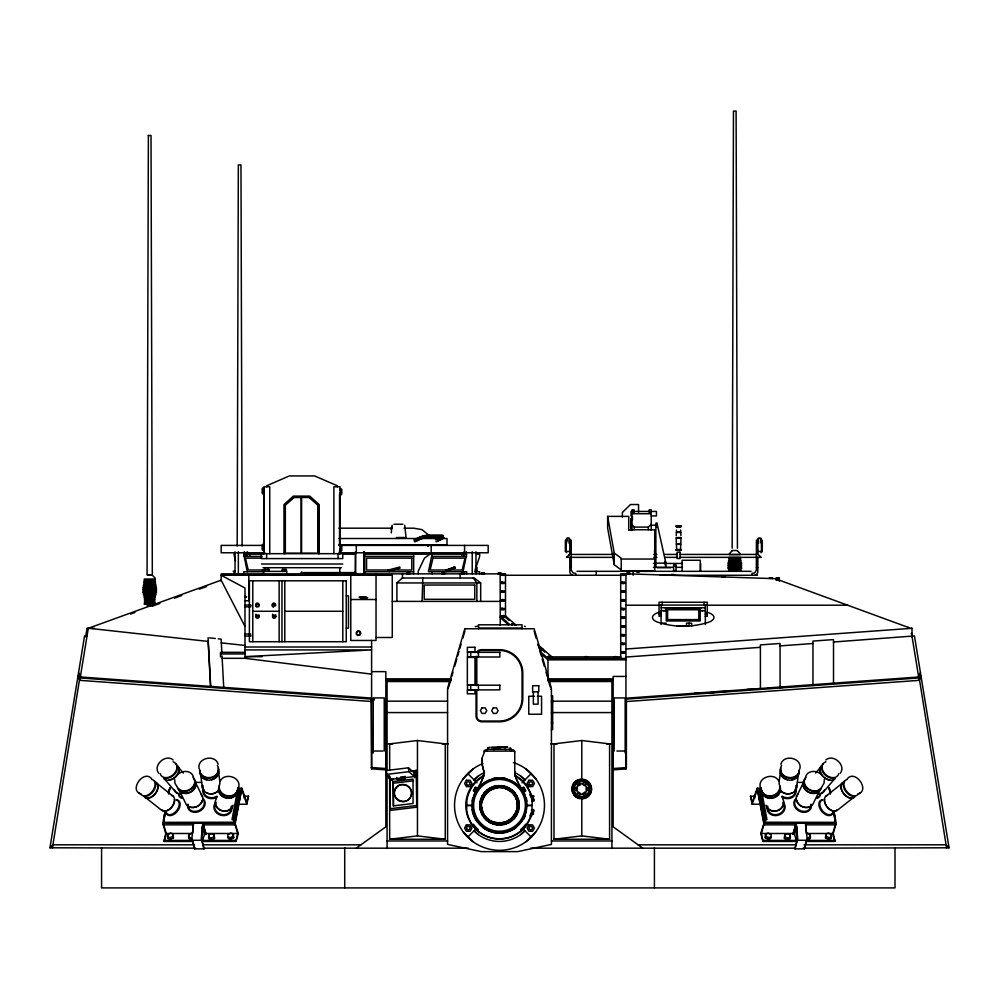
<?xml version="1.0" encoding="UTF-8"?>
<svg xmlns="http://www.w3.org/2000/svg" width="999" height="999" viewBox="0 0 999 999"><rect width="100%" height="100%" fill="white"/><g stroke="black" fill="none" stroke-linecap="round" stroke-linejoin="round"><path stroke-width="1.5" d="M237.188 546.028L238.336 164.922L240.971 164.922L242.12 546.028M732.155 548.201L733.466 111.089L736.101 111.089L737.424 548.201M355.369 572.377L355.519 551.71L355.582 573.851M363.723 573.851L363.886 551.71M680.943 538.424L680.831 543.993L676.36 543.993L676.248 538.424M625.948 575.262L625.998 573.788L776.423 578.708L776.373 580.182L779.32 580.182L909.252 627.759M626.798 573.813L626.823 573.076L629.944 573.176L629.919 573.913M627.297 573.826L627.322 573.089M627.859 573.838L627.884 573.101M628.858 573.876L628.883 573.139M629.42 573.901L629.445 573.164M671.303 575.262L671.328 574.525L674.45 574.625L674.425 575.362M671.803 575.287L671.827 574.55M672.352 575.299L672.377 574.562M673.913 575.349L673.938 574.612M676.273 535.639L676.36 532.854M721.952 576.923L721.977 576.186L725.099 576.286L725.074 577.022M722.452 576.935L722.477 576.198M723.001 576.96L723.026 576.223M724.013 576.985L724.038 576.248M724.562 577.01L724.587 576.273M769.405 578.471L769.43 577.734L772.552 577.834L772.527 578.571M770.454 578.508L770.479 577.772M772.015 578.558L772.04 577.822M796.715 841.445L763.036 841.445L761.35 833.491L764.148 823.251L757.142 788.273L752.259 802.334L750.474 796.191L755.057 796.191M824.237 779.682L824.113 782.991L822.589 785.701M805.893 841.445L834.977 841.445L833.278 833.491L836.088 823.251L833.828 811.225M760.114 786.737C758.353 775.848 776.872 771.99 779.282 782.816M799.874 768.768C802.359 757.954 783.953 753.696 780.843 764.21M805.394 822.826L807.117 838.486L804.307 848.85L794.929 848.85L797.751 838.486L796.016 822.826L792.906 834.427L794.542 834.427L796.877 827.085M676.51 530.069L676.41 531.98L680.781 531.98L680.681 530.069M237.999 787.774L232.018 819.667M835.039 819.667L833.678 811.85M192.695 832.829L193.294 824.163M193.606 822.826L191.883 838.486L194.693 848.85L204.071 848.85L201.711 839.635L202.672 824.163L206.094 834.427L204.458 834.427L202.123 827.085M680.469 549.537L680.806 544.343L676.385 544.343L676.723 549.537M481.019 806.917C480.931 798.176 486.625 789.809 495.242 787.549L494.855 786.126L490.734 788.011M481.68 810.489C477.834 796.69 492.332 782.979 505.844 788.186L506.318 786.775L501.835 786.063M480.219 802.996L480.944 798.526L482.342 798.988C473.026 830.094 524.138 830.706 517.32 800.187M480.144 806.805L479.97 802.272L481.431 802.459C477.947 829.058 519.193 830.044 517.981 803.758M757.866 551.46L761.425 551.46L761.425 540.209L762.287 540.209L762.262 551.46L761.063 552.697M517.644 801.598L516.658 811.688L518.056 812.15L518.781 807.679M167.52 836.8L167.72 834.515L170.517 833.079L173.114 833.903L173.451 837.886L170.654 839.335L168.057 838.498L167.52 836.8L170.117 837.637L172.914 836.188L173.114 833.903M168.057 838.498L167.72 834.515M188.574 836.962L191.171 837.786L191.721 839.497L189.123 838.661L188.574 836.962L188.774 834.677L191.571 833.228M189.123 838.661L188.774 834.677M208.604 837.374L208.803 835.089L211.601 833.641L214.198 834.477L214.535 838.461L211.738 839.909L209.141 839.073L208.604 837.374L211.201 838.211L213.998 836.762L214.198 834.477M227.735 836.8L227.934 834.515L230.732 833.079L233.329 833.903L233.679 837.886L230.881 839.335L228.284 838.498L227.735 836.8L230.332 837.637L233.129 836.188L233.329 833.903M244.231 798.101L244.43 795.828L244.98 797.527M759.902 788.436L765.858 820.329M391.258 532.917L392.12 525.224M834.739 821.603L834.065 822.327L765.396 822.227L759.04 790.521L759.902 789.597M446.341 571.553L445.729 570.192L454.82 567.007L455.044 568.144L447.39 570.454L446.94 571.49M455.044 568.144C451.96 566.433 447.54 574.113 446.428 570.192L445.729 570.192M489.547 789.335L500.911 787.087L501.098 785.626L502.559 785.801L502.385 787.274L496.678 787.487M501.073 823.825L496.615 823.401L496.441 824.874L497.902 825.049L498.089 823.588L503.758 822.914M264.198 570.454L263.424 571.603L262.487 570.192L265.359 569.13M835.514 820.329L833.89 811.063M779.195 781.23L780.756 769.967M796.478 788.273L798.426 774.2A9.103 7.78 7.9 0 1 792.195 779.645M422.827 578.021L422.09 601.398M480.969 805.469L481.431 802.459M518.918 803.196L519.03 808.403L517.569 808.216L518.031 805.206M195.592 848.176L49.95 847.789L84.553 635.926L86.988 636.326M85.652 636.838L87.075 628.096L208.142 641.42L210.602 687.312M52.373 848.176L79.945 676.947L371.603 698.089M244.992 626.435L221.154 580.182L88.299 628.296L79.945 679.37L79.945 676.947M165.11 811.063L163.486 820.329M168.444 793.306L169.518 788.436M193.107 841.445L164.023 841.445L165.722 833.491L162.912 823.251L165.172 811.225M168.556 793.181L169.917 788.273M165.322 811.85L163.961 819.667M168.656 794.105L169.967 787.774M163.524 822.327L165.222 813.323M202.285 841.445L235.964 841.445L237.65 833.491L234.852 823.251L241.858 788.273L246.741 802.334L248.526 796.191L243.943 796.191M389.073 775.823L389.335 778.209L389.585 776.56M389.41 778.246L389.41 777.135M572.852 784.777C567.22 795.978 585.339 804.694 590.584 793.306A9.84 9.84 0 0 0 591.558 789.048C591.758 779.045 577.01 775.674 572.852 784.777A9.84 9.84 0 0 1 574.512 782.342M590.584 793.306L591.558 789.048M432.08 554.17L428.434 571.753L466.695 571.753L466.695 573.851M463.049 571.753L466.695 554.17L364.46 554.17M481.068 803.283L486.076 792.906L484.965 791.945L483.991 793.056L485.114 794.018L483.254 796.378M481.93 809.602L481.243 803.92L483.916 795.766L482.629 795.029L481.056 799.287M517.944 811.388L516.371 815.646L515.084 814.909L517.757 806.755L517.07 801.086M516.408 814.872L514.035 818.743L512.924 817.769L517.932 807.392M448.751 686.9L450.874 679.532M451.723 676.598L453.009 672.177M454.707 666.283L456.843 658.915M457.692 655.968L458.966 651.548M459.815 648.613L461.101 644.193M462.799 638.299L464.922 630.931M164.023 841.445L166.321 833.528L163.686 825.224M194.693 848.85L192.707 840.821M202.397 841.508L204.458 834.427M206.094 834.427L202.984 822.826L193.007 822.901M235.964 841.445L238.262 833.528L235.177 823.838L241.671 789.285L246.815 804.22L237.625 804.22M246.815 804.22L248.526 796.191M613.149 702.522L613.586 701.161L613.149 769.867L625.948 768.943L626.385 767.569L626.385 700.224L625.948 701.598L919.205 680.344L921.028 676.248L918.605 676.648M750.474 796.191L752.185 804.22L761.375 804.22M754.02 797.527L754.57 795.828L754.769 798.101M765.671 833.903L765.321 837.886L768.119 839.335L770.716 838.498L771.265 836.8L771.066 834.515L768.268 833.079L765.671 833.903L765.321 837.886M768.119 839.335L768.668 837.637L771.265 836.8M784.802 834.477L784.465 838.461L787.262 839.909L789.859 839.073L790.396 837.374L790.197 835.089L787.399 833.641L784.802 834.477L784.465 838.461M787.262 839.909L787.799 838.211L790.396 837.374M789.66 836.787L790.197 835.089M792.906 834.427L796.328 824.163L797.289 839.635L794.929 848.85M806.293 840.821L804.307 848.85M810.226 834.677L809.877 838.661L807.279 839.497L807.829 837.786L810.426 836.962L810.226 834.677L807.429 833.228M809.877 838.661L810.426 836.962M825.886 833.903L825.549 837.886L828.346 839.335L830.943 838.498L831.48 836.8L831.28 834.515L828.483 833.079L825.886 833.903L825.549 837.886M828.346 839.335L828.883 837.637L831.48 836.8M831.28 834.515L830.943 838.498M835.314 825.224L832.679 833.528L834.977 841.445M491.371 787.874L497.327 787.162L504.445 787.712L504.92 786.313M497.44 823.775L493.156 822.502L492.682 823.9L497.165 824.612M494.08 824.362L494.555 822.964L504.657 823.164M474.975 570.354L479.67 556.393L479.67 554.17L476.598 554.17M752.185 804.22L757.329 789.285L763.823 823.838L760.739 833.528L763.036 841.445M481.78 758.691L484.852 751.123L513.973 751.111L514.747 752.272L514.747 771.503A31.656 27.285 0 0 0 518.006 782.417L524.75 793.98L523.888 793.98C515.884 773.301 483.116 773.301 475.112 793.98L474.4 793.98L480.944 782.417A30.682 26.548 0 0 0 483.978 771.503A57.617 49.65 0 0 1 481.78 758.691A48.714 42.145 0 0 0 484.003 771.503A30.907 26.636 0 0 1 480.956 782.417M414.235 772.851L408.504 767.819L385.726 770.579L386.126 774.45L391.133 778.883L393.007 778.708M392.844 779.183L405.606 777.185M405.444 777.659L414.41 776.573L414.498 774.562M480.781 803.283L482.342 798.988M516.658 811.688L518.219 807.392M907.754 628.296L908.103 627.335M613.299 557.367L566.595 557.355L569.505 554.433L613.161 554.433M219.718 782.816C222.128 771.99 240.647 775.848 238.886 786.737M233.142 820.329L239.098 788.436M359.827 635.202L360.664 633.491L359.827 631.78L357.954 631.368L356.456 632.542M796.428 796.877L803.508 782.529A9.103 7.38 26.3 0 0 806.967 790.971A9.103 7.38 26.3 0 0 816.732 792.644M820.641 788.461L813.561 802.809A9.103 7.38 26.3 0 1 801.385 806.28A9.103 7.38 26.3 0 1 797.826 794.355M258.479 606.917L259.128 605.606L258.479 604.308L257.018 603.995L255.856 604.894M259.141 614.947L258.491 616.246L257.043 616.57L255.869 615.671L255.869 614.223M275.874 614.947L275.225 616.246L273.763 616.57L272.602 615.671L272.602 614.223M481.818 799.724L488.761 790.521L487.862 789.36L484.777 792.682M514.223 817.994L511.138 821.315L510.239 820.154L517.182 810.951M529.882 815.821L531.98 811.712L531.493 810.189L533.591 809.502L534.09 811.026L526.76 825.137A33.691 33.691 0 0 1 474.125 827.509A33.691 33.691 0 0 1 483.528 775.674M840.346 773.151C846.428 765.321 833.241 753.483 825.861 759.952M805.656 776.598C807.629 770.441 815.996 770.179 820.416 773.763M496.428 786.737L507.792 789.023L508.528 787.736L509.802 788.461L509.078 789.747L514.31 794.605L517.295 801.086L517.569 808.216M493.881 823.014L489.922 820.928L489.198 822.214L490.472 822.939L491.208 821.665L498.089 823.588M918.518 676.098L920.454 672.727M477.023 787.849L474.775 791.707L473.289 790.846L475.487 787.062L476.973 787.936M475.437 792.045L477.659 788.223M482.33 798.363L483.916 795.766M461.663 555.394L464.273 551.71M463.761 555.394L466.446 551.71M511.476 820.616L507.804 823.276L507.142 821.965L515.746 814.297M569.118 555.069L569.505 554.433M815.659 773.051L821.64 766.008M823.139 792.344L835.089 778.271M847.339 778.808C855.144 768.943 870.766 790.546 857.804 794.08M518.206 800.124L519.255 804.532L517.782 804.645L516.121 797.702L511.938 791.92L512.899 790.796L511.788 789.834L510.814 790.946L501.56 786.9M490.546 821.578L487.062 818.755L486.101 819.879L489.96 822.252M487.212 820.841L488.186 819.729L494.555 822.964M482.992 796.278L486.076 792.906M512.924 817.769L514.972 815.521M729.357 553.646L732.155 550.836M301.211 573.851L301.661 572.127M49.95 847.789L52.922 844.817L194.58 844.817M463.124 778.908L473.064 768.955M474.275 780.119L478.271 776.123M468.094 836.75L476.073 828.758M522.04 782.804L530.906 773.938M520.729 834.565L524.725 830.569M525.936 841.72L535.876 831.767M632.042 524.9L634.265 527.097L648.314 527.097L651.236 524.2M493.981 749.787L494.742 749.05M632.704 516.933L630.744 518.756L630.744 530.182M630.744 520.966L632.704 519.143M396.89 601.398L396.89 582.941L402.235 578.021L474.363 578.021L480.669 582.941L480.669 601.398M485.314 793.381L495.242 787.549L489.335 788.998M486.201 793.094L491.858 788.711L491.196 787.399L487.524 790.059M508.266 822.664L504.145 824.562L503.758 823.139L513.686 817.294M567.332 556.855L566.645 557.367M825.561 796.465L842.282 783.266A9.103 5.707 51.7 0 0 844.342 794.217A9.103 5.707 51.7 0 0 854.307 796.877L837.599 810.064A9.103 5.707 51.7 0 1 826.523 806.018A9.103 5.707 51.7 0 1 827.534 795.391M859.852 792.956L857.604 794.742A9.466 5.932 51.7 0 1 846.091 790.521A9.466 5.932 51.7 0 1 847.14 779.47M505.119 787.662L513.411 793.431L514.572 792.532L515.472 793.693L514.31 794.605L511.451 791.158M488.523 820.666L484.69 816.083L483.528 816.982L486.85 820.067M484.428 818.144L485.589 817.244L491.208 821.665M272.34 604.894L273.501 603.995L274.962 604.308L275.612 605.606M486.313 792.332L488.761 790.521M475.224 626.623L477.659 626.223M429.907 554.17L424.488 558.091L418.169 571.353L418.169 573.851M356.256 848.176L385.851 826.81L385.851 671.64L371.603 671.64M522.09 787.936L523.576 787.062L525.774 790.846L524.288 791.707L522.04 787.849M521.64 788.623L522.277 788.248M522.489 788.623L523.976 787.761M522.789 789.135L524.275 788.261M523.301 791.483L525.374 790.159M487.924 790.846L498.801 787.062L498.701 785.589L494.28 786.638M501.673 823.513L501.773 824.987L500.299 825.099L500.199 823.626L508.466 821.303L512.387 819.093M178.584 773.763C183.004 770.179 191.371 770.441 193.344 776.598M532.479 799.949L533.766 799.287L534.253 800.811L532.155 801.498M511.75 792.032L515.459 796.378L516.783 795.716L517.445 797.04L516.121 797.702L512.524 791.146M485.751 818.231L482.879 812.986L481.555 813.648L482.217 814.959L483.541 814.297L488.186 819.729M417.095 538.698L420.192 537.225M415.322 541.67L420.704 539.098A5.832 1.311 -15.3 0 1 427.16 537.487L442.008 537.474A4.883 1.099 -15.3 0 1 441.745 538.898L436.014 541.67M435.502 539.81L441.233 537.025M437.437 539.235L439.76 538.111M436.788 541.67L442.607 538.861A6.081 1.374 -15.3 0 0 442.357 537.05L428.721 537.05A7.005 1.586 -15.3 0 0 419.155 539.448L414.548 541.67L414.036 539.81L418.643 537.574A7.005 1.586 -15.3 0 1 428.209 535.177L441.845 535.177A6.081 1.374 -15.3 0 1 443.032 536.351M507.142 821.965L511.276 820.029M680.194 554.433L758.154 554.433L761.063 557.355L680.157 557.367M446.428 570.192L454.82 567.007M130.594 614.048L134.965 612.462M152.46 606.131L159.865 603.446M174.463 598.151L181.768 595.516M199.288 589.173L206.581 586.525M659.34 612.225L656.593 613.136A33.004 8.941 0 0 0 656.593 621.79C673.563 627.672 692.881 627.672 709.852 621.79A33.004 8.941 0 0 0 709.852 613.136L707.105 612.225M509.453 821.34L505.182 822.739L505.569 824.163M515.509 795.379L517.295 801.086L518.718 800.699L518.331 799.275L516.908 799.662L513.411 793.431M483.491 815.296L481.705 809.59L480.282 809.977L482.18 814.098M480.669 811.4L482.092 811.013L485.589 817.244M501.286 574.175L504.308 574.475L504.308 575.174L501.598 575.337L501.286 574.175L501.598 575.337M501.286 574.875L502.472 573.863M504.308 574.475L503.121 575.486M501.286 582.305L504.308 582.604L504.308 583.316L501.598 583.478L501.286 582.305L501.598 583.478M501.286 583.016L502.472 581.992M504.308 582.604L503.121 583.628M501.286 591.021L504.308 591.321L504.308 592.032L501.598 592.195L501.286 591.021L501.598 592.195M501.286 591.733L502.472 591.42M501.598 591.483L504.308 591.321M501.286 599.737L504.308 600.037L504.308 600.749L501.598 600.911L501.286 599.737L501.598 600.911M501.286 600.449L504.308 600.749M501.598 600.199L504.308 600.037M621.74 574.175L624.775 574.475L624.775 575.174L622.065 575.337L621.74 574.175L622.065 575.337M621.74 574.875L624.775 575.174M622.065 574.637L624.775 574.475M501.286 608.453L504.308 608.753L504.308 609.465L501.598 609.627L501.286 608.453L501.598 609.627M501.286 609.165L502.472 608.141M504.308 608.753L503.121 609.777M621.74 582.305L624.775 582.604L624.775 583.316L622.065 583.478L621.74 582.305L622.065 583.478M621.74 583.016L624.775 583.316M622.065 582.767L624.775 582.604M502.272 615.734L505.294 616.021L505.294 616.733L502.584 616.895L502.272 615.734L502.584 616.895M502.272 616.433L505.294 616.733M502.584 616.183L505.294 616.021M621.74 591.021L624.775 591.321L624.775 592.032L622.065 592.195L621.74 591.021L622.065 592.195M621.74 591.733L622.939 591.42M622.065 591.483L624.775 591.321M512.799 623.688L511.6 624.7L511.6 624L514.31 623.838L514.622 624.999L514.31 623.838M514.622 624.3L511.6 624M621.74 599.737L624.775 600.037L624.775 600.749L622.065 600.911L621.74 599.737L622.065 600.911M621.74 600.449L622.939 599.425M622.065 600.199L624.775 600.037M621.74 608.453L624.775 608.753L624.775 609.465L622.065 609.627L621.74 608.453L622.065 609.627M621.74 609.165L624.775 609.465M622.065 608.915L624.775 608.753M621.74 617.17L624.775 617.469L624.775 618.169L622.065 618.344L621.74 617.17L622.065 618.344M621.74 617.882L622.939 616.858M624.775 617.469L623.576 618.481M621.74 625.886L624.775 626.186L624.775 626.885L622.065 627.06L621.74 625.886L622.065 627.06M621.74 626.598L622.939 626.286M622.065 626.348L624.775 626.186M539.597 648.801L542.619 649.1L542.619 649.8L539.922 649.974M539.922 649.263L542.619 649.1M621.74 634.602L624.775 634.902L624.775 635.601L622.065 635.764L621.74 634.602L622.065 635.764M621.74 635.314L624.775 635.601M622.065 635.064L624.775 634.902M548.239 656.455L551.261 656.743L551.261 657.454L548.551 657.617L548.239 656.455L548.551 657.617M548.239 657.155L551.261 657.454M548.551 656.917L551.261 656.743M621.74 643.319L624.775 643.618L624.775 644.318L622.065 644.48L621.74 643.319L622.065 644.48M621.74 644.018L622.939 643.006M624.775 643.618L623.576 644.63M584.702 656.768L587.724 657.067L587.724 657.767L585.014 657.929L584.702 656.768L585.014 657.929M584.702 657.479L585.889 656.455M585.014 657.23L587.724 657.067M621.74 652.035L624.775 652.335L624.775 653.034L622.065 653.196L621.74 652.035L622.065 653.196M621.74 652.734L622.939 652.422M622.065 652.497L624.775 652.335M614.223 656.768L617.245 657.067L617.245 657.767L614.535 657.929L614.223 656.768L614.535 657.929M614.223 657.479L615.409 656.455M614.535 657.23L617.245 657.067M503.758 823.139L506.705 822.402M663.461 610.839L666.096 610.414M833.516 642.007L914.447 635.926L949.05 847.789L803.034 848.176M244.992 597.414L246.678 596.803L244.992 596.378M754.907 575.262L756.555 574.637L757.804 572.29L757.866 557.317M202.984 822.826L201.249 838.486L204.071 848.85M389.66 776.186L389.66 839.247L445.254 839.247L445.254 743.88L417.457 740.521L389.66 743.88L389.66 770.029M581.793 740.521L553.995 743.88L553.995 839.247L609.59 839.247L609.59 743.88L581.793 740.521L581.793 779.445M410.452 771.103L416.321 770.391L416.745 772.04L416.745 807.192L390.359 810.376L389.935 780.519L389.148 776.872M386.126 774.45L408.903 771.69L414.41 776.573M416.321 770.391L416.321 773.913L415.759 771.752L414.098 771.74L414.011 772.477L414.872 777.497L416.321 777.322L416.745 807.192M400.636 776.997L403.296 776.673M414.31 775.336L415.759 775.162L416.321 777.322M389.935 780.519L392.595 780.194M405.194 776.398L405.194 778.671L397.19 779.632L396.64 777.472M393.206 781.543L413.049 779.133L413.049 803.496L393.206 805.906L393.206 781.543L393.631 806.031M393.631 783.191L413.474 780.793M389.935 808.728L416.321 805.531M389.66 839.247L417.457 835.888L445.254 839.247M553.995 839.247L581.793 835.888L609.59 839.247M497.902 825.049L500.961 824.699M625.948 649.025L912.012 628.296L912.012 636.326M625.948 657.055L760.401 647.315M780.057 645.891L812.961 643.506M625.948 698.226L919.055 676.972L919.205 677.921L625.948 699.175M613.586 768.506L626.385 767.569M515.459 796.378L517.682 803.171L519.155 803.059M483.541 814.297L481.218 806.043L479.745 806.143L480.794 810.551M479.845 807.617L481.318 807.517M495.754 787.187L498.801 787.062M500.199 823.626L503.246 823.488M490.097 747.215L487.774 747.964M767.607 687.949L772.277 687.787M780.057 687.512L783.054 687.399M747.04 689.447L757.442 689.073M714.148 691.832L728.021 691.333M694.492 693.256L700.624 693.031M706.755 692.819L714.422 692.544M263.973 488.061L262.5 488.061L262.5 493.818L263.973 493.818M262.5 488.648L262.5 493.231M262.5 488.948L263.973 488.948M340.022 488.973L341.496 488.973L341.496 494.73L340.022 494.73M341.496 489.56L341.496 494.143M340.022 489.86L341.496 489.86M262.5 490.059L263.973 490.059M262.5 491.82L263.973 491.82M340.022 492.732L341.496 492.732M262.5 492.932L263.973 492.932M649.687 511.438L631.018 511.438L631.018 515.946M651.236 511.438L656.443 511.438L656.443 515.946L651.236 515.946M632.042 512.899L634.065 512.899L634.065 509.815L632.042 509.815L632.042 530.556M651.236 512.899L649.225 512.899L649.225 509.815L651.236 509.815L651.236 530.332M632.042 513.723L651.236 513.723M621.216 569.867L614.235 564.76L607.642 528.071L607.642 516.383L628.721 516.383L628.721 530.269M665.684 562.187L657.017 523.251L655.868 523.251L655.868 567.32M393.981 524.238L402.847 524.238M651.236 525.199L655.868 525.199M675.774 525.949L681.418 525.949M675.774 526.598L681.418 526.598M676.723 527.297L680.469 527.297M338.973 528.184L392.195 528.184M404.071 528.184L413.773 528.184L422.003 529.657L429.87 536.051M628.721 529.757L654.72 529.757L654.72 570.729L621.216 570.729L621.216 558.179L614.235 553.084L607.642 516.383M676.385 532.417L680.806 532.417M396.428 537.524L405.819 537.524M676.248 537.587L680.931 537.587M676.248 537.986L680.943 537.986M338.836 538.511L418.643 538.511M420.104 538.511L447.003 538.511L447.003 544.905L338.836 544.905M568.806 542.932L569.555 542.932L569.555 538.274L566.595 538.274L566.595 542.932M758.84 542.932L758.104 542.932L758.104 538.274L761.063 538.274L761.063 542.932M263.973 544.38L262.5 544.38L262.5 550.137L263.973 550.137M262.5 544.967L262.5 549.55M262.5 545.267L263.973 545.267M340.022 545.292L341.496 545.292L341.496 551.048L340.022 551.048M263.948 545.404L221.154 545.404L221.154 552.784L264.91 552.784M338.823 545.404L488.174 545.404L488.174 552.784L339.136 552.784M341.496 545.879L341.496 550.461M340.022 546.178L341.496 546.178M262.5 546.366L263.973 546.366M262.5 548.139L263.973 548.139M340.022 549.05L341.496 549.05M262.5 549.25L263.973 549.25M675.774 549.537L681.418 549.537M675.774 550.199L681.418 550.199M732.155 550.499L737.424 550.499M569.792 551.46L566.233 551.46L566.233 540.209L565.372 540.209L565.372 551.161L566.233 551.161M761.425 551.161L762.287 551.161M262.799 554.17L243.719 554.17L247.277 571.753M343.531 554.17L355.494 554.17M653.696 554.433L656.818 554.433M664.61 554.433L677.085 554.433M729.357 554.632L740.222 554.632M243.719 556.393L262.213 556.393M364.697 556.393L413.661 556.393M432.08 556.393L466.695 556.393M653.721 557.367L656.83 557.367M664.61 557.367L677.047 557.367M729.008 557.492L740.559 557.492M261.85 558.141L245.454 558.141L248.202 570.004L263.112 570.004M728.858 558.566L740.721 558.566M621.216 559.04L654.72 559.04M728.621 559.952L740.946 559.952M728.421 561.026L741.146 561.026M728.146 562.412L741.433 562.412M655.868 563.136L665.684 563.136M653.458 563.448L656.518 563.448M664.148 563.448L682.467 563.448M727.909 563.486L741.67 563.486M261.538 564.01L342.769 564.01M727.909 564.872L741.67 564.872M673.613 565.834L676.073 565.834M727.909 565.946L741.67 565.946M653.458 567.345L673.301 567.345M676.36 567.345L682.467 567.345M727.909 567.332L741.67 567.332M569.792 567.582L571.241 567.582M756.418 567.582L757.866 567.582M263.037 567.694L341.283 567.694M657.192 567.632L670.941 567.632M475.799 568.144L476.785 568.144M727.909 568.406L741.67 568.406M728.396 569.792L741.183 569.792M262.487 570.192L263.162 570.192M475.799 570.192L476.785 570.192M447.39 570.454L448.089 570.454M475.799 570.454L476.785 570.454M673.613 570.554L676.073 570.554M728.696 570.866L740.871 570.866M233.129 571.141L235.127 571.141M262.65 571.028L263.324 571.028M445.879 571.028L446.578 571.028M475.799 571.028L476.785 571.028M577.022 571.328L751.073 571.328M263.761 571.753L243.719 571.753L243.719 573.851M364.697 571.753L413.661 571.753M474.513 571.753L479.67 571.753L479.67 573.851M301.211 572.577L355.582 572.577L355.132 572.127M148.052 575.237L151.324 575.237M392.27 575.262L221.154 575.262L244.992 588.011L244.992 658.316L371.603 674.15M505.069 575.262L621.49 575.262M660.302 575.262L757.417 575.262M779.32 578.708L776.161 578.708L776.161 577.959L779.282 577.959L779.32 581.256M144.256 579.033L155.12 579.033M144.156 579.919L155.22 579.919M144.031 580.993L155.345 580.993M143.918 581.893L155.469 581.893M143.756 582.954L155.619 582.954M396.89 582.941L480.669 582.941M143.519 584.353L155.856 584.353M143.332 585.414L156.056 585.414M143.044 586.813L156.331 586.813M142.807 587.874L156.568 587.874M142.807 589.273L156.568 589.273M142.807 590.334L156.568 590.334M142.807 591.733L156.568 591.733M142.807 592.794L156.568 592.794M143.294 594.193L156.081 594.193M143.606 595.254L155.782 595.254M346.253 595.904L348.464 595.904L348.464 628.134L346.253 628.134M143.931 596.653L155.444 596.653M144.143 597.714L155.245 597.714M144.318 599.113L155.07 599.113M350.774 599.525L376.036 599.525M144.38 600.174L154.995 600.174M244.992 600.761L248.826 600.761L248.826 575.262M392.27 601.398L500.249 601.398M144.418 601.573L154.957 601.573M144.393 602.634L154.982 602.634M144.331 603.446L155.057 603.446M144.256 604.258L155.12 604.258M244.992 605.057L250.861 605.057M659.053 605.069L707.28 605.069M625.948 605.207L660.064 605.207M706.58 605.207L847.676 605.207M249.388 605.307L250.861 605.307M147.053 605.744L152.323 605.744M244.992 606.83L250.861 606.83M661.226 607.779L705.257 607.779M665.446 608.403L700.998 608.403M666.258 610.626L661.076 610.626L661.076 624.575M700.187 610.626L705.369 610.626M252.797 611.276L279.146 611.276M284.802 611.276L342.807 611.276M659.053 614.01L661.226 614.01M705.257 614.01L707.28 614.01M705.257 616.283L707.28 616.283L707.28 602.26L659.053 602.26L659.053 616.283L661.226 616.283L661.226 605.069M661.076 623.164L666.183 623.164M524.5 626.223L525.237 626.623M677.072 626.123L689.235 626.123M478.509 628.009L522.052 628.009M88.299 628.296L94.468 628.296M910.701 628.296L912.012 628.296M244.992 634.04L250.861 634.04M249.388 635.814L250.861 635.814M244.992 636.063L250.861 636.063M376.036 637.499L392.27 637.499L392.27 573.851M244.992 647.002L371.603 647.002M244.992 649.912L371.603 649.912L244.992 656.693L261.975 656.693M244.992 652.335L220.517 652.335L220.517 656.867M220.517 653.958L244.992 653.958M537.874 644.58L551.76 656.88L614.572 656.88M617.644 656.88L620.704 656.88M222.028 658.316L244.992 658.316M539.835 651.211L547.976 658.428L625.948 658.428M625.948 659.839L547.976 659.839L540.996 653.646M625.948 676.423L613.149 676.423L613.149 826.81L642.744 848.176M385.851 678.845L451.323 678.845M613.149 678.845L547.976 678.845L547.976 658.428M385.851 680.344L451.236 680.344M547.764 680.344L613.149 680.344M450.649 681.53L387.075 681.53L387.075 770.828M548.351 681.53L611.925 681.53L611.925 848.176M551.423 695.866L552.647 695.866L552.647 729.57L551.423 729.57M534.453 696.278L528.771 696.278L528.771 714.235L541.558 714.235L541.558 696.278L537.3 696.278M387.075 701.173L447.552 701.173M551.448 701.173L611.925 701.173M551.423 702.622L552.647 702.622M387.075 712.574L447.552 712.574M551.448 712.574L611.925 712.574M551.423 722.801L552.647 722.801M387.075 743.88L392.744 743.88M442.157 743.88L448.364 743.88M550.886 743.88L557.08 743.88M606.505 743.88L611.925 743.88M497.977 746.84L500.936 746.84M491.533 747.19L507.792 747.19L491.545 747.739M509.802 748.526L510.539 748.526M496.903 749.05L499.937 749.05M509.802 748.925L510.539 748.925M373.226 751.023L382.867 751.023M616.895 751.023L625.162 751.023M195.679 782.392L201.561 782.392M797.439 782.392L803.321 782.392M238.798 788.273L241.858 788.273M757.142 788.273L760.202 788.273M238.286 788.673L241.346 788.673M757.654 788.673L760.714 788.673M532.317 796.041L533.778 796.041M532.554 796.278L533.541 796.278M532.317 796.777L533.778 796.777M532.554 814.16L533.541 814.16M796.016 822.826L805.993 822.901M162.912 823.251L234.852 823.251M764.148 823.251L836.088 823.251M162.974 824.849L192.77 824.849M203.621 824.849L234.915 824.849M764.085 824.849L795.379 824.849M806.23 824.849L836.026 824.849M165.722 833.491L192.532 833.491M206.368 833.491L237.65 833.491M761.35 833.491L792.632 833.491M806.468 833.491L833.278 833.491M191.97 840.271L201.348 840.271M797.652 840.271L807.03 840.271M163.699 840.421L192.782 840.421M201.96 840.421L235.639 840.421M763.361 840.421L797.04 840.421M806.218 840.421L835.301 840.421M387.075 840.971L447.552 840.971M551.448 840.971L611.925 840.971M203.921 844.817L360.926 844.817M638.074 844.817L796.24 844.817M804.045 844.817L946.078 844.817L949.05 847.789M203.371 848.176L468.356 848.176M530.644 848.176L795.229 848.176M79.795 677.921L374.45 699.288M385.851 702.522L385.414 701.161L385.851 769.867L371.603 768.843L371.166 700.124L374.026 700.336M371.166 767.469L385.414 768.506M488.986 747.564L488.149 747.677M501.598 574.637L504.308 575.174M501.598 582.767L504.308 583.316M622.065 617.632L624.775 618.169M501.598 608.915L504.308 609.465M622.065 643.781L624.775 644.318M360.639 597.739L366.183 597.152L360.639 597.152L360.639 599.088M209.528 637.861L215.334 638.498M218.232 638.823L221.129 639.135L221.865 652.884M221.204 642.856L244.992 645.454M566.595 552.697L565.372 551.161M572.752 575.262L570.654 574.175L569.855 572.29L569.792 557.317M500.911 787.087L502.385 787.274L499.375 786.812M517.757 806.755L519.218 806.942L518.856 803.87M479.782 803.733L481.243 803.92M494.143 747.727L495.404 747.989M700.349 610.414L702.984 610.839M86.901 629.183L88.112 629.382M80.395 676.648L77.972 676.248L79.795 680.344L371.603 701.498L371.166 700.124M239.098 789.597L239.96 790.521L233.604 822.227L164.935 822.327L164.261 821.603M505.556 786.887L508.528 787.736M490.472 822.939L493.444 823.788M504.445 787.712L505.844 788.186M517.12 810.289L518.531 810.751M480.469 799.924L481.88 800.386M493.156 822.502L496.016 823.538M503.721 787.761L509.078 789.747L505.169 787.387M509.04 788.423L511.788 789.834M826.086 836.188L828.883 837.637M785.002 836.762L787.799 838.211M765.871 836.188L768.668 837.637M141.196 794.08C128.234 790.546 143.856 768.943 151.661 778.808M761.013 557.367L760.326 556.855M507.792 789.023L509.078 789.747M515.821 813.636L517.107 814.36M481.893 796.315L483.179 797.052M476.785 788.248L477.422 788.623M475.087 787.761L476.573 788.623M474.787 788.261L476.273 789.135M473.688 790.159L475.761 791.483M507.067 788.923L511.938 791.92L508.454 789.098M173.139 759.952C165.747 753.483 152.572 765.309 158.654 773.151M272.34 605.382L273.501 606.281L274.962 605.956L275.612 604.657L274.962 603.359L273.501 603.034L272.34 603.945L272.34 606.331L273.501 607.23M255.856 605.382L257.018 606.281L258.479 605.956L259.128 604.657L258.479 603.359L257.018 603.034L255.856 603.945L255.856 606.331L257.018 607.23M829.083 788.273L830.444 793.181M356.456 633.841L357.954 635.027L359.827 634.602L360.664 632.904L359.827 631.193L357.954 630.769L356.456 631.955L356.456 634.44L357.954 635.626M173.439 796.465L156.718 783.266A9.103 5.707 -51.7 0 1 154.658 794.217A9.103 5.707 -51.7 0 1 144.693 796.877L161.401 810.064A9.103 5.707 -51.7 0 0 172.477 806.018A9.103 5.707 -51.7 0 0 171.466 795.391M139.148 792.956L141.396 794.742A9.466 5.932 -51.7 0 0 152.909 790.521A9.466 5.932 -51.7 0 0 151.86 779.47M512.15 790.609L514.572 792.532M513.886 816.658L515.009 817.619M415.759 771.752L415.759 775.162M505.494 615.884L515.896 625.112M508.953 620.367L505.494 617.295L505.494 573.851L221.154 573.851L221.154 581.243M542.507 650.087L544.817 652.135M549.45 656.243L551.76 658.291L551.76 656.88M500.249 616.133L509.565 624.387M500.249 617.544L508.391 624.762M487.062 818.755L489.31 820.816M505.019 749.05L505.794 749.787M525.936 768.955L535.876 778.908M520.729 776.123L524.725 780.119M468.094 773.938L476.973 782.816M522.927 828.77L530.906 836.75M474.275 830.569L478.271 834.565M463.124 831.767L473.064 841.72M737.424 550.836L740.222 553.646M152.323 575.237L155.12 578.046M514.785 793.368L516.783 795.716M177.36 766.008L183.341 773.051M163.911 778.271L175.861 792.344M511.401 819.242L512.312 820.416M486.688 790.271L487.599 791.433M244.28 551.71L247.04 555.394M512.512 792.145L514.31 794.605M484.69 816.083L486.488 818.531M247.228 551.71L249.925 555.394M244.38 552.934L246.179 555.394M473.314 578.021L476.86 582.941L476.86 601.398M624.775 592.032L624.45 590.859M624.775 600.749L624.45 599.575M624.775 626.885L624.45 625.724M624.775 653.034L624.45 651.872M617.245 657.767L616.92 656.605M587.724 657.767L587.412 656.605M542.619 649.8L542.307 648.638M78.546 672.727L80.482 676.098M176.411 785.701L174.887 782.991L174.763 779.682M516.82 796.578L518.331 799.275M829.482 788.436L830.556 793.306M829.033 787.774L830.344 794.105M533.766 799.287L526.76 785.539A33.691 33.691 0 0 0 515.472 775.674M529.77 794.642L532.142 799.287L531.655 800.811M508.466 821.303L509.128 822.627M489.872 788.061L490.534 789.372M202.572 796.877L195.492 782.529A9.103 7.38 -26.3 0 1 192.033 790.971A9.103 7.38 -26.3 0 1 182.268 792.644M178.359 788.461L185.439 802.809A9.103 7.38 -26.3 0 0 197.615 806.28A9.103 7.38 -26.3 0 0 201.174 794.355M482.879 812.986L484.815 817.12M218.157 764.21C215.047 753.696 196.641 757.954 199.126 768.768M389.585 778.171L389.335 776.598M235.452 560.776L233.978 554.17M233.129 836.188L233.679 837.886M230.332 837.637L230.881 839.335M213.998 836.762L214.535 838.461M211.201 838.211L211.738 839.909M208.803 835.089L209.34 836.787M172.914 836.188L173.451 837.886M170.117 837.637L170.654 839.335M794.542 834.427L796.603 841.508M534.078 630.931L536.201 638.299M537.899 644.193L539.185 648.613M540.034 651.548L541.308 655.968M542.157 658.915L544.293 666.283M545.991 672.177L547.277 676.598M548.126 679.532L550.249 686.9M766.982 819.667L761.001 787.774M493.431 786.513L493.818 787.936M404.632 776.51L405.194 778.671M516.57 798.126L517.295 801.086M481.705 809.59L482.43 812.549M664.685 561.475L665.684 566.121M454.133 567.007L454.345 568.144M833.778 813.323L835.476 822.327M919.055 679.395L911.475 633.029L912.174 637.287M946.627 848.176L919.055 676.972M218.244 769.967L219.805 781.23M202.522 788.273L200.574 774.2A9.103 7.78 -7.9 0 0 206.805 779.645M404.707 525.224L406.081 537.524M408.504 767.819L408.903 771.69M517.682 803.171L517.782 804.645M497.227 785.689L497.327 787.162M805.706 824.163L806.305 832.829M222.04 655.931L223.726 687.374M208.079 637.712L210.689 686.425M481.218 806.043L481.356 809.078M680.831 532.854L680.918 535.639M895.004 847.664L895.004 887.911L101.573 887.911L101.573 847.664M833.516 684.04L833.516 639.585L812.961 641.083L812.961 685.526M780.057 687.911L780.057 643.468L760.401 644.892L760.401 689.335M778.783 577.959L778.783 578.708M778.233 577.959L778.233 578.708M777.222 577.959L777.222 578.708M776.66 577.959L776.66 578.708M776.373 578.708L776.373 580.182M757.866 554.395L757.866 540.209L756.418 540.209L756.355 570.142L754.67 572.939L751.96 573.339L751.96 575.262M705.257 605.069L705.369 624.575M704.083 602.26L704.083 605.069M700.586 563.448L700.586 571.303M700.299 571.328L700.299 560.252L682.092 560.252L682.092 571.328M700.187 608.403L700.187 620.953L666.258 620.953L666.258 608.403M691.633 626.123L691.633 623.164L686.513 623.164L686.513 626.123M689.073 623.164L689.073 626.123M676.073 571.328L676.073 564.922L673.613 564.922L673.613 571.328M665.684 561.938L665.684 567.32M662.237 602.26L662.237 605.069M657.017 523.251L657.017 527.26M654.582 550.749L654.582 552.484M654.42 847.664L654.42 887.911M648.314 527.097L648.314 529.757M638.548 512.574L638.548 504.532L630.456 504.532L622.365 512.499L622.365 517.12M634.265 527.097L634.265 529.757M633.166 571.328L633.166 575.262M625.948 768.943L625.948 573.851L620.704 573.851L620.704 658.291M625.162 753.071L625.162 697.926L614.135 697.926L614.135 751.023M624.45 574.013L624.45 574.712M624.45 582.142L624.45 582.854M624.45 608.291L624.45 609.003M624.45 617.007L624.45 617.719M624.45 634.44L624.45 635.139M624.45 643.156L624.45 643.856M623.576 574.787L623.576 575.486M623.576 582.917L623.576 583.628M623.576 591.633L623.576 592.345M623.576 600.349L623.576 601.061M623.576 609.065L623.576 609.777M623.576 626.498L623.576 627.197M623.576 635.214L623.576 635.913M623.576 652.647L623.576 653.346M622.939 573.863L622.939 574.562M622.939 581.992L622.939 582.704M622.939 608.141L622.939 608.853M622.939 634.29L622.939 635.002M616.046 657.379L616.046 658.079M614.235 553.084L614.235 564.76M596.216 571.328L596.216 575.262M586.538 657.379L586.538 658.079M581.793 798.638L581.793 835.888M575.699 575.262L575.699 573.339L572.989 572.939L571.291 570.142L571.241 540.209L569.792 540.209L569.792 554.395M550.936 656.293L550.936 656.992M550.062 657.055L550.062 657.767M549.425 656.143L549.425 656.842M541.433 649.412L541.433 650.112M540.796 648.488L540.796 649.2M538.061 691.857L538.061 704.158L533.341 704.158L533.341 691.857M522.052 628.758L522.052 624.812L478.509 624.812L478.509 628.758M514.747 751.797L514.747 751.023A3.172 3.172 0 0 0 512.237 749.787M511.925 624.462L511.925 625.162M511.113 751.023L511.113 749.3L487 749.3L487 751.023M510.539 749.787L510.539 748.064L509.802 748.064L509.802 749.787M504.97 615.559L504.97 616.271M504.095 616.333L504.095 617.045M503.996 574.013L503.996 574.712M503.996 582.142L503.996 582.854M503.996 599.575L503.996 600.287M503.996 608.291L503.996 609.003M503.459 615.421L503.459 616.121M503.121 591.633L503.121 592.345M503.121 600.349L503.121 601.061M502.472 599.425L502.472 600.137M501.211 573.851L501.211 573.114L498.076 573.114L498.076 573.851M500.699 573.114L500.699 573.851M500.149 573.114L500.249 625.074M499.138 573.114L499.138 573.851M498.588 573.114L498.588 573.851M484.602 573.851L484.602 573.114L481.481 573.114L481.481 573.851M484.09 573.114L484.09 573.851M484.003 751.797L484.003 751.023A2.872 2.872 0 0 1 486.351 749.787M483.541 573.114L483.541 573.851M482.529 573.114L482.529 573.851M481.98 573.114L481.98 573.851M478.446 652.335L478.446 657.005M478.446 685.202L478.446 689.872M476.785 571.603L476.785 567.007L475.799 567.007L475.799 571.553M476.81 656.43L476.81 685.526M476.81 690.122L476.81 716.158A4.883 4.883 0 0 0 481.68 721.041L499.438 721.041A22.627 22.627 0 0 0 522.065 698.401L522.065 673.064A22.627 22.627 0 0 0 499.438 650.436L481.268 650.436A4.471 4.471 0 0 0 477.397 652.672M475.974 551.71L475.974 573.851M476.048 656.343L476.048 685.526M476.048 690.134L476.048 716.258A5.557 5.557 0 0 0 481.58 721.79L499.475 721.79A23.364 23.364 0 0 0 522.814 698.438L522.814 673.026A23.364 23.364 0 0 0 499.475 649.687L481.168 649.687A5.145 5.145 0 0 0 476.735 652.272M472.227 551.71L472.227 573.851M470.716 652.335L470.716 657.005M470.716 685.202L470.716 689.872M464.585 545.404L464.585 552.784M464.535 573.851L464.535 573.114L461.413 573.114L461.413 573.851M464.036 573.114L464.036 573.851M463.474 573.114L463.474 573.851M462.475 573.114L462.475 573.851M461.913 573.114L461.913 573.851M460.114 573.851L460.114 578.433M444.93 573.851L444.93 573.114L441.808 573.114L441.808 573.851M444.43 573.114L444.43 573.851M443.868 573.114L443.868 573.851M442.857 573.114L442.857 573.851M442.307 573.114L442.307 573.851M432.08 571.753L432.08 573.851M431.193 545.404L431.193 552.784M428.171 544.905L428.171 546.378M427.847 544.905L427.847 546.378M417.457 740.521L417.457 835.888M414.872 775.224L414.872 777.497M413.661 554.17L413.661 573.851M410.002 573.851L410.002 573.114L406.868 573.114L406.868 573.851M409.49 573.114L409.49 573.851M408.941 573.114L408.941 573.851M407.929 573.114L407.929 573.851M407.38 573.114L407.38 573.851M402.472 573.851L402.472 578.433M387.075 773.164L387.075 848.176M384.24 751.023L384.24 697.926L373.226 697.926L373.226 753.071M376.036 573.851L376.036 640.459L350.774 640.459L350.774 575.262M371.603 640.459L371.603 768.843M364.697 554.17L364.697 573.851M363.936 551.71L363.936 573.851M356.318 545.404L356.318 552.784M344.717 847.664L344.717 887.911M342.807 580.819L342.807 641.72M340.022 553.671L340.022 486.763L333.866 486.763L333.866 553.671M339.885 494.542L339.885 545.891M339.885 550.561L339.885 553.671M339.797 567.694L339.797 573.326M339.535 494.542L339.535 545.891M339.535 550.561L339.535 553.671M338.062 553.671L338.062 558.591M337.337 486.763L337.337 485.776L314.635 475.936L289.36 475.936L266.658 485.776L266.658 486.763M319.218 553.671L319.218 504.62L309.79 496.116L293.381 496.116L283.966 504.62L283.966 553.671M318.319 553.671L318.319 505.019L309.453 497.015L293.731 497.015L284.865 505.019L284.865 553.671M286.775 573.851L286.775 571.391L263.586 571.391L263.586 573.851M286.388 571.391L286.388 569.418L282.193 569.418L282.193 571.391M284.715 569.418L284.715 571.391M284.802 580.819L284.802 641.72M282.63 569.418L282.63 571.391M281.98 580.819L281.98 641.72M279.146 580.819L279.146 641.72M269.755 553.671L269.755 486.763L263.973 486.763L263.973 553.671M269.181 571.391L269.181 569.418L264.161 569.418L264.161 571.391M268.756 569.418L268.756 571.391M268.356 569.418L268.356 571.391M267.52 569.418L267.52 571.391M266.608 553.671L266.608 558.591M265.422 569.418L265.422 571.391M264.997 569.418L264.997 571.391M264.598 569.418L264.598 571.391M264.111 492.994L264.111 544.343M264.111 550.561L264.111 553.671M252.797 580.819L252.797 641.72M238.349 551.71L238.349 573.851M235.04 551.71L235.04 573.851M233.978 571.753L233.978 573.851M518.006 782.417A31.431 27.198 0 0 1 514.772 771.503M758.84 541.108A1.474 1.474 0 0 1 758.378 538.985A1.474 1.474 0 0 1 760.526 538.698A1.474 1.474 0 0 1 760.626 540.884M567.032 540.884A1.474 1.474 0 0 1 567.12 538.698A1.474 1.474 0 0 1 569.28 538.985A1.474 1.474 0 0 1 568.806 541.108M579.532 798.638A9.84 9.84 0 0 1 573.588 794.58M575.586 781.355A9.84 9.84 0 0 1 578.134 779.882M579.532 779.445A9.84 9.84 0 0 1 589.86 783.503M585.002 784.927A5.27 5.27 0 0 1 585.002 793.169A5.27 5.27 0 0 1 576.972 791.333M576.448 789.048A5.27 5.27 0 0 1 582.892 783.903M513.399 762.574A44.967 44.967 0 0 1 536.426 831.006A44.967 44.967 0 0 1 464.248 833.253A44.967 44.967 0 0 1 482.967 763.523M525.037 830.881A36.114 36.114 0 0 1 473.963 830.881M473.963 779.794A36.114 36.114 0 0 1 484.39 772.539M514.61 772.539A36.114 36.114 0 0 1 525.037 779.794M525.424 815.271A27.76 27.76 0 0 1 523.538 819.23M515.821 827.796A27.76 27.76 0 0 1 509.44 831.255M508.079 831.742A27.76 27.76 0 0 1 490.921 831.742M489.56 831.255A27.76 27.76 0 0 1 483.179 827.796M477.047 821.653A27.76 27.76 0 0 1 473.101 813.923M472.689 812.537A27.76 27.76 0 0 1 472.077 809.677M472.077 800.998A27.76 27.76 0 0 1 472.689 798.139M478.858 786.775A27.76 27.76 0 0 1 480.931 784.702M493.718 778.184A27.76 27.76 0 0 1 496.603 777.734M502.397 777.734A27.76 27.76 0 0 1 505.282 778.184M518.069 784.702A27.76 27.76 0 0 1 520.142 786.775M526.311 798.139A27.76 27.76 0 0 1 526.923 800.998M525.574 824.275A32.23 32.23 0 0 1 520.691 829.62M478.309 829.62A32.23 32.23 0 0 1 473.426 824.275M484.303 775.886A32.917 32.917 0 0 0 466.858 800.798L466.858 805.319L472.515 805.319L472.515 801.535A27.223 27.223 0 0 1 475.574 792.107M514.697 775.886A32.917 32.917 0 0 1 532.142 800.798L532.142 805.319L526.485 805.319L526.485 801.535A27.223 27.223 0 0 0 524.65 794.68M478.796 787.424A27.223 27.223 0 0 1 481.83 784.39M517.17 784.39A27.223 27.223 0 0 1 520.204 787.424M838.86 773.538A9.466 6.981 40.3 0 1 825.686 774.587A9.466 6.981 40.3 0 1 825.936 761.762M834.689 777.921A9.466 6.981 40.3 0 1 823.95 773.8A9.466 6.981 40.3 0 1 823.089 763.736M835.351 778.508A9.466 6.981 40.3 0 1 823.501 777.16A9.466 6.981 40.3 0 1 821.365 765.771M829.819 779.882A9.103 6.706 40.3 0 1 820.354 768.331M824.412 790.034A9.103 6.706 40.3 0 1 817.869 793.968M820.266 794.055A8.516 6.281 40.3 0 1 816.932 797.514M820.441 794.717A9.103 6.706 40.3 0 1 816.87 798.413M822.414 792.294A8.516 6.281 40.3 0 1 820.266 793.593M799.387 769.605A9.466 8.092 7.9 0 1 787.774 777.322A9.466 8.092 7.9 0 1 781.63 765.359M799.312 770.154A9.466 8.092 7.9 0 1 794.829 777.135A9.466 8.092 7.9 0 1 785.389 777.022M784.352 776.423A9.466 8.092 7.9 0 1 780.681 767.856M798.913 771.128A9.466 8.092 7.9 0 1 789.26 780.169A9.466 8.092 7.9 0 1 780.394 769.879M796.603 785.239A9.103 7.78 7.9 0 1 790.821 793.581A9.103 7.78 7.9 0 1 779.919 789.972M795.978 785.651A8.516 7.268 7.9 0 1 794.48 791.021M792.057 792.869A8.516 7.268 7.9 0 1 790.034 793.581M788.96 793.755A8.516 7.268 7.9 0 1 781.006 790.871M795.429 789.572A8.516 7.268 7.9 0 1 791.52 796.802A8.516 7.268 7.9 0 1 782.08 796.166M795.953 789.922A9.103 7.78 7.9 0 1 791.77 797.652A9.103 7.78 7.9 0 1 781.693 796.965M787.499 779.595A9.103 7.78 7.9 0 1 785.276 778.783M784.277 778.209A9.103 7.78 7.9 0 1 780.893 774M779.045 783.691A9.466 8.192 -15.6 0 1 772.002 795.716A9.466 8.192 -15.6 0 1 761.151 787.449M779.894 786.225A9.466 8.192 -15.6 0 1 770.916 796.415A9.466 8.192 -15.6 0 1 761.3 787.961M779.72 786.101A9.466 8.192 -15.6 0 1 773.875 797.801A9.466 8.192 -15.6 0 1 761.9 792.02M780.069 788.199A9.103 7.88 -15.6 0 1 773.763 797.502M772.614 797.814A9.103 7.88 -15.6 0 1 762.262 791.945M782.517 798.576A9.103 7.88 -15.6 0 1 778.021 810.501A9.103 7.88 -15.6 0 1 765.958 805.144M783.266 801.835A8.516 7.368 -15.6 0 1 777.909 810.351A8.516 7.368 -15.6 0 1 767.769 807.979M783.141 802.884A8.516 7.368 -15.6 0 1 777.334 814.522A8.516 7.368 -15.6 0 1 767.756 806.118M783.74 802.959A9.103 7.88 -15.6 0 1 777.534 815.409A9.103 7.88 -15.6 0 1 767.294 806.418M854.907 796.365A9.466 5.932 51.7 0 1 845.441 791.021A9.466 5.932 51.7 0 1 844.442 781.093M854.557 797.152A9.466 5.932 51.7 0 1 843.031 792.931A9.466 5.932 51.7 0 1 844.093 781.88M836.8 809.952A8.516 5.332 51.7 0 1 828.633 808.641A8.516 5.332 51.7 0 1 824.562 799.2M833.129 811.663A8.516 5.332 51.7 0 1 822.801 811.163A8.516 5.332 51.7 0 1 822.726 799.912M833.091 812.349A9.103 5.707 51.7 0 1 822.065 811.812A9.103 5.707 51.7 0 1 821.977 799.787M822.277 785.963A9.466 7.68 26.3 0 1 809.602 789.572A9.466 7.68 26.3 0 1 805.918 777.172M820.541 789.123A9.466 7.68 26.3 0 1 807.779 789.123A9.466 7.68 26.3 0 1 805.644 777.721M820.978 788.573A9.466 7.68 26.3 0 1 808.316 792.195A9.466 7.68 26.3 0 1 804.62 779.794M811.513 805.319A8.516 6.906 26.3 0 1 802.971 806.88A8.516 6.906 26.3 0 1 796.702 800.187M810.951 804.195A8.516 6.906 26.3 0 1 800.998 810.888A8.516 6.906 26.3 0 1 796.141 799.075M811.3 804.607A9.103 7.38 26.3 0 1 800.661 811.762A9.103 7.38 26.3 0 1 795.479 799.125M173.064 761.762A9.466 6.981 -40.3 0 1 173.314 774.587A9.466 6.981 -40.3 0 1 160.14 773.538M175.911 763.736A9.466 6.981 -40.3 0 1 175.05 773.8A9.466 6.981 -40.3 0 1 164.311 777.921M177.635 765.771A9.466 6.981 -40.3 0 1 175.499 777.16A9.466 6.981 -40.3 0 1 163.649 778.508M178.646 768.331A9.103 6.706 -40.3 0 1 169.181 779.882M181.131 793.968A9.103 6.706 -40.3 0 1 174.588 790.034M182.068 797.514A8.516 6.281 -40.3 0 1 178.734 794.055M182.13 798.413A9.103 6.706 -40.3 0 1 178.559 794.717M178.734 793.593A8.516 6.281 -40.3 0 1 176.586 792.294M217.37 765.359A9.466 8.092 -7.9 0 1 211.226 777.322A9.466 8.092 -7.9 0 1 199.613 769.605M218.319 767.856A9.466 8.092 -7.9 0 1 214.648 776.423M213.611 777.022A9.466 8.092 -7.9 0 1 204.171 777.135A9.466 8.092 -7.9 0 1 199.688 770.154M218.606 769.879A9.466 8.092 -7.9 0 1 209.74 780.169A9.466 8.092 -7.9 0 1 200.087 771.128M219.081 789.972A9.103 7.78 -7.9 0 1 208.179 793.581A9.103 7.78 -7.9 0 1 202.397 785.239M217.994 790.871A8.516 7.268 -7.9 0 1 210.04 793.755M208.966 793.581A8.516 7.268 -7.9 0 1 206.943 792.869M204.52 791.021A8.516 7.268 -7.9 0 1 203.022 785.651M216.92 796.166A8.516 7.268 -7.9 0 1 207.48 796.802A8.516 7.268 -7.9 0 1 203.571 789.572M217.307 796.965A9.103 7.78 -7.9 0 1 207.23 797.652A9.103 7.78 -7.9 0 1 203.047 789.922M218.107 774A9.103 7.78 -7.9 0 1 214.723 778.209M213.724 778.783A9.103 7.78 -7.9 0 1 211.501 779.595M237.849 787.449A9.466 8.192 15.6 0 1 226.998 795.716A9.466 8.192 15.6 0 1 219.955 783.691M237.7 787.961A9.466 8.192 15.6 0 1 228.084 796.415A9.466 8.192 15.6 0 1 219.106 786.225M237.1 792.02A9.466 8.192 15.6 0 1 225.125 797.801A9.466 8.192 15.6 0 1 219.28 786.101M236.738 791.945A9.103 7.88 15.6 0 1 226.386 797.814M225.237 797.502A9.103 7.88 15.6 0 1 218.931 788.199M233.042 805.144A9.103 7.88 15.6 0 1 220.979 810.501A9.103 7.88 15.6 0 1 216.483 798.576M231.231 807.979A8.516 7.368 15.6 0 1 221.091 810.351A8.516 7.368 15.6 0 1 215.734 801.835M231.244 806.118A8.516 7.368 15.6 0 1 221.666 814.522A8.516 7.368 15.6 0 1 215.859 802.884M231.706 806.418A9.103 7.88 15.6 0 1 221.466 815.409A9.103 7.88 15.6 0 1 215.26 802.959M154.558 781.093A9.466 5.932 -51.7 0 1 153.559 791.021A9.466 5.932 -51.7 0 1 144.093 796.365M154.907 781.88A9.466 5.932 -51.7 0 1 155.969 792.931A9.466 5.932 -51.7 0 1 144.443 797.152M174.438 799.2A8.516 5.332 -51.7 0 1 170.367 808.641A8.516 5.332 -51.7 0 1 162.2 809.952M176.274 799.912A8.516 5.332 -51.7 0 1 176.199 811.163A8.516 5.332 -51.7 0 1 165.871 811.663M177.023 799.787A9.103 5.707 -51.7 0 1 176.935 811.812A9.103 5.707 -51.7 0 1 165.909 812.349M193.082 777.172A9.466 7.68 -26.3 0 1 189.398 789.572A9.466 7.68 -26.3 0 1 176.723 785.963M193.356 777.721A9.466 7.68 -26.3 0 1 191.221 789.123A9.466 7.68 -26.3 0 1 178.459 789.123M194.38 779.794A9.466 7.68 -26.3 0 1 190.684 792.195A9.466 7.68 -26.3 0 1 178.022 788.573M202.298 800.187A8.516 6.906 -26.3 0 1 196.029 806.88A8.516 6.906 -26.3 0 1 187.487 805.319M202.859 799.075A8.516 6.906 -26.3 0 1 198.002 810.888A8.516 6.906 -26.3 0 1 188.049 804.195M203.521 799.125A9.103 7.38 -26.3 0 1 198.339 811.762A9.103 7.38 -26.3 0 1 187.7 804.607M442.27 535.914A4.883 1.099 -15.3 0 0 441.483 535.601L426.648 535.614A5.832 1.311 -15.3 0 0 421.066 536.888M390.771 529.008A4.595 4.595 0 0 1 392.17 527.185M415.671 772.801L416.046 775.024L415.671 772.801M148.376 135.477L147.053 574.887L152.323 574.887L151.011 135.477L148.376 135.477M390.222 570.454L389.173 571.603L387.862 570.192L399.75 567.007L400.05 568.144L390.222 570.454M395.179 789.297C390.247 799.1 406.106 806.742 410.701 796.777C415.621 786.975 399.775 779.332 395.179 789.297M432.979 558.141L430.157 570.004L462.162 570.004L464.985 558.141L432.979 558.141M464.822 628.758L447.577 688.373L448.326 688.373L447.577 689.36L447.577 844.405L481.268 851.623L517.732 851.623L551.423 844.405L551.423 689.36L550.674 689.36L551.423 688.373L534.178 628.758L464.822 628.758M259.141 616.658L258.491 617.956L257.043 618.269L255.869 617.37L255.869 615.933L257.043 615.034L258.491 615.347L259.141 616.658M275.874 616.658L275.225 617.956L273.763 618.269L272.602 617.37L272.602 615.933L273.763 615.034L275.225 615.347L275.874 616.658M481.98 707.879L480.382 710.651L481.98 713.411L485.177 713.411L486.775 710.651L485.177 707.879L481.98 707.879M493.294 707.879L491.695 710.651L493.294 713.411L496.491 713.411L498.089 710.651L496.491 707.879L493.294 707.879M466.421 780.256L464.585 783.453L466.421 786.65L470.117 786.65L471.965 783.453L470.117 780.256L466.421 780.256M466.421 824.874L464.585 828.071L466.421 831.268L470.117 831.268L471.965 828.071L470.117 824.874L466.421 824.874M528.908 780.256L527.06 783.453L528.908 786.65L532.592 786.65L534.44 783.453L532.592 780.256L528.908 780.256M528.908 824.874L527.06 828.071L528.908 831.268L532.592 831.268L534.44 828.071L532.592 824.874L528.908 824.874M578.583 792.282L577.097 794.842L579.02 795.941L580.494 793.393L578.583 792.282M584.415 782.142L582.941 784.702L584.865 785.801L586.338 783.241L584.415 782.142M293.918 497.502L285.352 505.244L285.352 553.184L301.099 553.184L301.099 497.502L293.918 497.502M579.008 782.142L577.085 783.253L578.571 785.813L580.481 784.702L579.008 782.142M584.877 792.282L582.954 793.381L584.427 795.941L586.351 794.829L584.877 792.282M637.187 572.202L638.798 572.302L637.187 572.202M361.213 596.753L359.141 597.24L362.25 598.226L367.682 597.664L361.213 596.753M309.265 497.502L301.586 497.502L301.586 553.184L317.819 553.184L317.819 505.244L309.265 497.502M679.994 552.16L677.11 552.16L677.11 558.516L679.994 558.516L679.994 552.16M342.732 553.671L261.263 553.671L261.263 558.591L342.769 558.591L342.732 553.671M411.813 558.141L366.546 558.141L366.546 570.004L411.813 570.004L411.813 558.141M346.253 580.819L249.388 580.819L249.388 641.72L346.253 641.72L346.253 580.819M474.762 585.039L424.188 585.039L424.188 599.3L474.762 599.3L474.762 585.039M698.825 609.765L667.619 609.765L667.619 619.592L698.825 619.592L698.825 609.765M474.975 647.302L467.345 647.302L467.345 651.985L474.975 651.985L474.975 647.302M499.85 652.335L467.52 652.335L467.52 657.005L499.85 657.005L499.85 652.335M474.975 657.392L467.345 657.392L467.345 684.939L474.975 684.939L474.975 657.392M499.85 685.202L467.52 685.202L467.52 689.872L499.85 689.872L499.85 685.202M538.773 685.714L532.629 685.714L532.629 691.857L538.773 691.857L538.773 685.714M474.975 690.109L467.345 690.109L467.345 693.806L474.975 693.806L474.975 690.109M577.347 787.936L574.388 787.936L574.388 790.159L577.347 790.159L577.347 787.936M589.048 787.924L586.101 787.924L586.101 790.147L589.048 790.147L589.048 787.924M472.377 805.594L466.72 805.594L466.72 810.114A32.917 32.917 0 0 0 532.005 810.114L532.005 805.594L526.348 805.594L526.348 809.365A27.223 27.223 0 0 1 472.377 809.365L472.377 805.594M577.434 796.453A8.554 8.554 0 0 0 590.272 789.048A8.554 8.554 0 0 0 577.434 781.63A8.554 8.554 0 0 0 577.434 796.453M573.863 794.392A9.503 9.503 0 0 0 590.284 793.169A9.503 9.503 0 0 0 581.006 779.57A9.503 9.503 0 0 0 573.863 794.392M577.06 794.892A7.48 7.48 0 0 0 589.11 790.147A7.48 7.48 0 0 0 578.983 782.092A7.48 7.48 0 0 0 577.06 794.892M398.638 800.499A8.604 8.604 0 0 0 411.551 793.044A8.604 8.604 0 0 0 398.638 785.576A8.604 8.604 0 0 0 398.638 800.499M479.245 823.576A27.26 27.26 0 0 0 525.424 813.76A27.26 27.26 0 0 0 493.831 778.671A27.26 27.26 0 0 0 479.245 823.576M480.282 822.652A25.874 25.874 0 0 0 524.1 813.336A25.874 25.874 0 0 0 494.118 780.032A25.874 25.874 0 0 0 480.282 822.652M484.865 818.518A19.693 19.693 0 0 0 518.231 811.425A19.693 19.693 0 0 0 495.404 786.076A19.693 19.693 0 0 0 484.865 818.518M529.695 829.432A1.723 1.723 0 0 0 532.455 828.308A1.723 1.723 0 0 0 530.107 826.473A1.723 1.723 0 0 0 529.695 829.432M529.695 784.814A1.723 1.723 0 0 0 532.455 783.691A1.723 1.723 0 0 0 530.107 781.855A1.723 1.723 0 0 0 529.695 784.814M467.207 829.432A1.723 1.723 0 0 0 469.98 828.308A1.723 1.723 0 0 0 467.619 826.473A1.723 1.723 0 0 0 467.207 829.432M467.207 784.814A1.723 1.723 0 0 0 469.98 783.691A1.723 1.723 0 0 0 467.619 781.855A1.723 1.723 0 0 0 467.207 784.814"/></g></svg>
